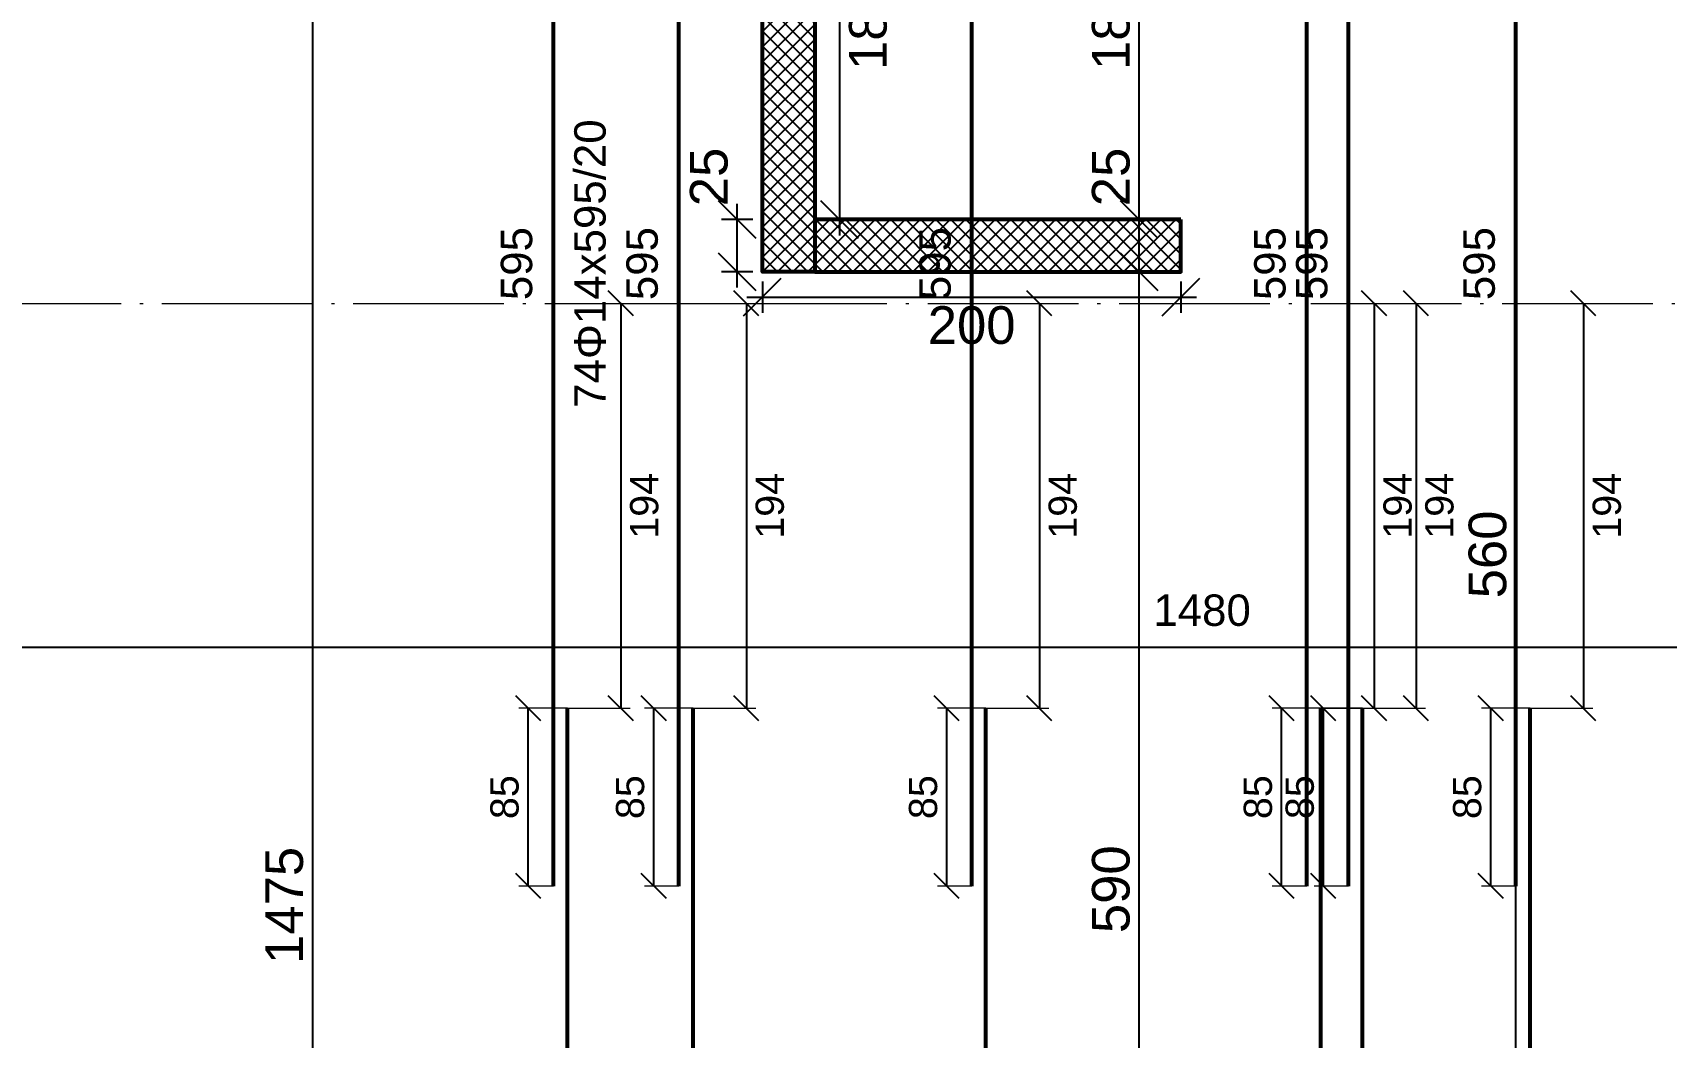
# Model space of a CAD drawing. Header units: millimetres. Extents: x -404 to 6018, y -5139 to 7890.
# Drawn here: x 4116 to 4897, y -3861 to -3381 of the extents above; entities that cross this region are included whole.
import ezdxf
from ezdxf.enums import TextEntityAlignment as Align

# ---------------------------------------------------------------- set-up
doc = ezdxf.new("R2010")
doc.units = ezdxf.units.MM
doc.linetypes.add('ZWCAD_ISO04W100', pattern=[30.5, 24, -3, 0.5, -3])
doc.layers.add('AXIS LINES', color=255, linetype='ZWCAD_ISO04W100', lineweight=13)
doc.layers.add('WALL', color=10, linetype='Continuous', lineweight=53)
for name, color, linetype in [('FW_DIM', 7, 'Continuous'), ('FW_WALL_HATCH', 8, 'Continuous'), ('REB_TOP_MESH_Y', 5, 'Continuous'), ('REB_TOP_MESH_Y_AXDIM', 5, 'Continuous'), ('REB_TOP_MESH_Y_LAP', 5, 'Continuous'), ('REB_TOP_MESH_Y_RANGE', 5, 'Continuous'), ('REB_TOP_MESH_Y_TEXT', 5, 'Continuous')]:
    doc.layers.add(name, color=color, linetype=linetype)
doc.styles.add('REBAR_TXT', font='arial.ttf')
doc.styles.get("Standard").update_dxf_attribs({"font": 'arial.ttf'})
doc.dimstyles.new('FW_DIM', dxfattribs={"dimtxt": 18, "dimasz": 9, "dimexe": 7.5, "dimexo": 4.5, "dimgap": 4.5, "dimtad": 1, "dimdec": 0, "dimtxsty": 'Standard', "dimtsz": 9, "dimcen": 2.5, "dimdle": 7.5, "dimclrd": 256, "dimclre": 256, "dimclrt": 7, "dimazin": 3, "dimtfac": 1, "dimtmove": 2, "dimatfit": 3})
doc.dimstyles.new('REBAR LAP', dxfattribs={"dimtxt": 13.5, "dimasz": 2.5, "dimexe": 4.5, "dimexo": 0, "dimgap": 4.5, "dimtad": 1, "dimdec": 0, "dimtxsty": 'Standard', "dimtsz": 6, "dimcen": 2.5, "dimclrd": 6, "dimclre": 6, "dimclrt": 7, "dimazin": 3, "dimtfac": 1, "dimtmove": 2, "dimatfit": 3, "dimlwd": 25, "dimlwe": 18})
doc.dimstyles.new('REBAR M-200', dxfattribs={"dimtxt": 15, "dimasz": 15, "dimexe": 25, "dimexo": 12.5, "dimgap": 10, "dimtad": 1, "dimdec": 0, "dimtxsty": 'Standard', "dimblk": 'NONE', "dimcen": 50, "dimse1": 1, "dimse2": 1, "dimclrd": 6, "dimclre": 6, "dimclrt": 7, "dimazin": 3, "dimtfac": 1, "dimtmove": 2, "dimatfit": 3, "dimldrblk": 'NONE', "dimlwd": 53})
doc.dimstyles.new('REBAR RANGE', dxfattribs={"dimtxt": 15, "dimasz": 2.5, "dimexe": 0, "dimexo": 0, "dimgap": 10, "dimtad": 1, "dimdec": 0, "dimtxsty": 'Standard', "dimtsz": 7.5, "dimcen": 2.5, "dimse1": 1, "dimse2": 1, "dimclrd": 6, "dimclre": 6, "dimclrt": 7, "dimazin": 3, "dimtfac": 1, "dimtmove": 2, "dimatfit": 3, "dimlwd": 25})

# ---------------------------------------------------------------- blocks, each defined once
blk = doc.blocks.new('*D1498')
at = {"color": 6, "lineweight": 53}
blk.add_line((4371.74, -4270.61), (4371.74, -3703.61), dxfattribs=at)
at = {"layer": 'Defpoints'}
for p in [(4371.74, -3703.61), (4371.74, -4270.61), (4371.74, -4270.61)]:
    blk.add_point(p, dxfattribs=at)
at = {"layer": 'REB_TOP_MESH_Y', "color": 7, "insert": (4354.24, -3987.11), "char_height": 15, "attachment_point": 5, "rotation": 90}
blk.add_mtext('567', dxfattribs=at)
blk = doc.blocks.new('_NONE')
blk = doc.blocks.new('*D1499')
at = {"color": 6, "lineweight": 53}
blk.add_line((4364.99, -3788.61), (4364.99, -3193.61), dxfattribs=at)
at = {"layer": 'Defpoints'}
for p in [(4364.99, -3193.61), (4364.99, -3788.61), (4364.99, -3788.61)]:
    blk.add_point(p, dxfattribs=at)
at = {"layer": 'REB_TOP_MESH_Y', "color": 7, "insert": (4347.49, -3491.11), "char_height": 15, "attachment_point": 5, "rotation": 90}
blk.add_mtext('595', dxfattribs=at)
blk = doc.blocks.new('_Oblique')
at = {"color": 0, "linetype": 'ByBlock', "lineweight": -2}
blk.add_line((-0.5, -0.5), (0.5, 0.5), dxfattribs=at)
blk = doc.blocks.new('*D1503')
at = {"color": 6, "lineweight": 18}
for p, q in [((4371.74, -3703.61), (4348.49, -3703.61)), ((4364.99, -3788.61), (4348.49, -3788.61))]:
    blk.add_line(p, q, dxfattribs=at)
at = {"color": 6, "lineweight": 25}
blk.add_line((4352.99, -3788.61), (4352.99, -3703.61), dxfattribs=at)
at = {"layer": 'Defpoints'}
for p in [(4371.74, -3703.61), (4352.99, -3788.61), (4364.99, -3788.61)]:
    blk.add_point(p, dxfattribs=at)
at = {"layer": 'REB_TOP_MESH_Y_LAP', "color": 6, "xscale": 12, "yscale": 12, "rotation": 90}
for p in [(4352.99, -3703.61), (4352.99, -3788.61)]:
    blk.add_blockref('_OBLIQUE', p, dxfattribs=at)
at = {"layer": 'REB_TOP_MESH_Y_LAP', "color": 7, "insert": (4341.74, -3746.11), "char_height": 13.5, "attachment_point": 5, "rotation": 90}
blk.add_mtext('85', dxfattribs=at)
blk = doc.blocks.new('*D1504')
at = {"color": 6, "lineweight": 18}
for p, q in [((4371.74, -3510.11), (4401.74, -3510.11)), ((4371.74, -3703.61), (4401.74, -3703.61))]:
    blk.add_line(p, q, dxfattribs=at)
at = {"color": 6, "lineweight": 25}
blk.add_line((4397.24, -3510.11), (4397.24, -3703.61), dxfattribs=at)
at = {"layer": 'Defpoints'}
for p in [(4371.74, -3510.11), (4397.24, -3510.11), (4371.74, -3703.61)]:
    blk.add_point(p, dxfattribs=at)
at = {"layer": 'REB_TOP_MESH_Y_AXDIM', "color": 6, "xscale": 12, "yscale": 12, "rotation": 90}
for p in [(4397.24, -3510.11), (4397.24, -3703.61)]:
    blk.add_blockref('_OBLIQUE', p, dxfattribs=at)
at = {"layer": 'REB_TOP_MESH_Y_AXDIM', "color": 7, "insert": (4408.49, -3606.86), "char_height": 13.5, "attachment_point": 5, "rotation": 90}
blk.add_mtext('194', dxfattribs=at)
blk = doc.blocks.new('*D1534')
at = {"color": 6, "lineweight": 53}
blk.add_line((4831.74, -4269.61), (4831.74, -3703.61), dxfattribs=at)
at = {"layer": 'Defpoints'}
for p in [(4831.74, -3703.61), (4831.74, -4269.61), (4831.74, -4269.61)]:
    blk.add_point(p, dxfattribs=at)
at = {"layer": 'REB_TOP_MESH_Y', "color": 7, "insert": (4814.24, -3986.61), "char_height": 15, "attachment_point": 5, "rotation": 90}
blk.add_mtext('566', dxfattribs=at)
blk = doc.blocks.new('*D1535')
at = {"color": 6, "lineweight": 53}
blk.add_line((4824.99, -3788.61), (4824.99, -3193.61), dxfattribs=at)
at = {"layer": 'Defpoints'}
for p in [(4824.99, -3193.61), (4824.99, -3788.61), (4824.99, -3788.61)]:
    blk.add_point(p, dxfattribs=at)
at = {"layer": 'REB_TOP_MESH_Y', "color": 7, "insert": (4807.49, -3491.11), "char_height": 15, "attachment_point": 5, "rotation": 90}
blk.add_mtext('595', dxfattribs=at)
blk = doc.blocks.new('*D1542')
at = {"color": 6, "lineweight": 18}
for p, q in [((4831.74, -3703.61), (4808.49, -3703.61)), ((4824.99, -3788.61), (4808.49, -3788.61))]:
    blk.add_line(p, q, dxfattribs=at)
at = {"color": 6, "lineweight": 25}
blk.add_line((4812.99, -3788.61), (4812.99, -3703.61), dxfattribs=at)
at = {"layer": 'Defpoints'}
for p in [(4831.74, -3703.61), (4812.99, -3788.61), (4824.99, -3788.61)]:
    blk.add_point(p, dxfattribs=at)
at = {"layer": 'REB_TOP_MESH_Y_LAP', "color": 6, "xscale": 12, "yscale": 12, "rotation": 90}
for p in [(4812.99, -3703.61), (4812.99, -3788.61)]:
    blk.add_blockref('_OBLIQUE', p, dxfattribs=at)
at = {"layer": 'REB_TOP_MESH_Y_LAP', "color": 7, "insert": (4801.74, -3746.11), "char_height": 13.5, "attachment_point": 5, "rotation": 90}
blk.add_mtext('85', dxfattribs=at)
blk = doc.blocks.new('*D1543')
at = {"color": 6, "lineweight": 18}
for p, q in [((4831.74, -3510.11), (4861.74, -3510.11)), ((4831.74, -3703.61), (4861.74, -3703.61))]:
    blk.add_line(p, q, dxfattribs=at)
at = {"color": 6, "lineweight": 25}
blk.add_line((4857.24, -3510.11), (4857.24, -3703.61), dxfattribs=at)
at = {"layer": 'Defpoints'}
for p in [(4831.74, -3510.11), (4857.24, -3510.11), (4831.74, -3703.61)]:
    blk.add_point(p, dxfattribs=at)
at = {"layer": 'REB_TOP_MESH_Y_AXDIM', "color": 6, "xscale": 12, "yscale": 12, "rotation": 90}
for p in [(4857.24, -3510.11), (4857.24, -3703.61)]:
    blk.add_blockref('_OBLIQUE', p, dxfattribs=at)
at = {"layer": 'REB_TOP_MESH_Y_AXDIM', "color": 7, "insert": (4868.49, -3606.86), "char_height": 13.5, "attachment_point": 5, "rotation": 90}
blk.add_mtext('194', dxfattribs=at)
blk = doc.blocks.new('*D1560')
at = {"color": 6, "lineweight": 53}
blk.add_line((4731.74, -4211.61), (4731.74, -3703.61), dxfattribs=at)
at = {"layer": 'Defpoints'}
for p in [(4731.74, -3703.61), (4731.74, -4211.61), (4731.74, -4211.61)]:
    blk.add_point(p, dxfattribs=at)
at = {"layer": 'REB_TOP_MESH_Y', "color": 7, "insert": (4714.24, -3957.61), "char_height": 15, "attachment_point": 5, "rotation": 90}
blk.add_mtext('508', dxfattribs=at)
blk = doc.blocks.new('*D1561')
at = {"color": 6, "lineweight": 53}
blk.add_line((4724.99, -3788.61), (4724.99, -3193.61), dxfattribs=at)
at = {"layer": 'Defpoints'}
for p in [(4724.99, -3193.61), (4724.99, -3788.61), (4724.99, -3788.61)]:
    blk.add_point(p, dxfattribs=at)
at = {"layer": 'REB_TOP_MESH_Y', "color": 7, "insert": (4707.49, -3491.11), "char_height": 15, "attachment_point": 5, "rotation": 90}
blk.add_mtext('595', dxfattribs=at)
blk = doc.blocks.new('*D1568')
at = {"color": 6, "lineweight": 18}
for p, q in [((4731.74, -3703.61), (4708.49, -3703.61)), ((4724.99, -3788.61), (4708.49, -3788.61))]:
    blk.add_line(p, q, dxfattribs=at)
at = {"color": 6, "lineweight": 25}
blk.add_line((4712.99, -3788.61), (4712.99, -3703.61), dxfattribs=at)
at = {"layer": 'Defpoints'}
for p in [(4731.74, -3703.61), (4712.99, -3788.61), (4724.99, -3788.61)]:
    blk.add_point(p, dxfattribs=at)
at = {"layer": 'REB_TOP_MESH_Y_LAP', "color": 6, "xscale": 12, "yscale": 12, "rotation": 90}
for p in [(4712.99, -3703.61), (4712.99, -3788.61)]:
    blk.add_blockref('_OBLIQUE', p, dxfattribs=at)
at = {"layer": 'REB_TOP_MESH_Y_LAP', "color": 7, "insert": (4701.74, -3746.11), "char_height": 13.5, "attachment_point": 5, "rotation": 90}
blk.add_mtext('85', dxfattribs=at)
blk = doc.blocks.new('*D1569')
at = {"color": 6, "lineweight": 18}
for p, q in [((4731.74, -3510.11), (4761.74, -3510.11)), ((4731.74, -3703.61), (4761.74, -3703.61))]:
    blk.add_line(p, q, dxfattribs=at)
at = {"color": 6, "lineweight": 25}
blk.add_line((4757.24, -3510.11), (4757.24, -3703.61), dxfattribs=at)
at = {"layer": 'Defpoints'}
for p in [(4731.74, -3510.11), (4757.24, -3510.11), (4731.74, -3703.61)]:
    blk.add_point(p, dxfattribs=at)
at = {"layer": 'REB_TOP_MESH_Y_AXDIM', "color": 6, "xscale": 12, "yscale": 12, "rotation": 90}
for p in [(4757.24, -3510.11), (4757.24, -3703.61)]:
    blk.add_blockref('_OBLIQUE', p, dxfattribs=at)
at = {"layer": 'REB_TOP_MESH_Y_AXDIM', "color": 7, "insert": (4768.49, -3606.86), "char_height": 13.5, "attachment_point": 5, "rotation": 90}
blk.add_mtext('194', dxfattribs=at)
blk = doc.blocks.new('*D1579')
at = {"color": 6, "lineweight": 53}
blk.add_line((4431.74, -4270.61), (4431.74, -3703.61), dxfattribs=at)
at = {"layer": 'Defpoints'}
for p in [(4431.74, -3703.61), (4431.74, -4270.61), (4431.74, -4270.61)]:
    blk.add_point(p, dxfattribs=at)
at = {"layer": 'REB_TOP_MESH_Y', "color": 7, "insert": (4414.24, -3987.11), "char_height": 15, "attachment_point": 5, "rotation": 90}
blk.add_mtext('567', dxfattribs=at)
blk = doc.blocks.new('*D1580')
at = {"color": 6, "lineweight": 53}
blk.add_line((4424.99, -3788.61), (4424.99, -3193.61), dxfattribs=at)
at = {"layer": 'Defpoints'}
for p in [(4424.99, -3193.61), (4424.99, -3788.61), (4424.99, -3788.61)]:
    blk.add_point(p, dxfattribs=at)
at = {"layer": 'REB_TOP_MESH_Y', "color": 7, "insert": (4407.49, -3491.11), "char_height": 15, "attachment_point": 5, "rotation": 90}
blk.add_mtext('595', dxfattribs=at)
blk = doc.blocks.new('*D1584')
at = {"color": 6, "lineweight": 18}
for p, q in [((4431.74, -3703.61), (4408.49, -3703.61)), ((4424.99, -3788.61), (4408.49, -3788.61))]:
    blk.add_line(p, q, dxfattribs=at)
at = {"color": 6, "lineweight": 25}
blk.add_line((4412.99, -3788.61), (4412.99, -3703.61), dxfattribs=at)
at = {"layer": 'Defpoints'}
for p in [(4431.74, -3703.61), (4412.99, -3788.61), (4424.99, -3788.61)]:
    blk.add_point(p, dxfattribs=at)
at = {"layer": 'REB_TOP_MESH_Y_LAP', "color": 6, "xscale": 12, "yscale": 12, "rotation": 90}
for p in [(4412.99, -3703.61), (4412.99, -3788.61)]:
    blk.add_blockref('_OBLIQUE', p, dxfattribs=at)
at = {"layer": 'REB_TOP_MESH_Y_LAP', "color": 7, "insert": (4401.74, -3746.11), "char_height": 13.5, "attachment_point": 5, "rotation": 90}
blk.add_mtext('85', dxfattribs=at)
blk = doc.blocks.new('*D1585')
at = {"color": 6, "lineweight": 18}
for p, q in [((4431.74, -3510.11), (4461.74, -3510.11)), ((4431.74, -3703.61), (4461.74, -3703.61))]:
    blk.add_line(p, q, dxfattribs=at)
at = {"color": 6, "lineweight": 25}
blk.add_line((4457.24, -3510.11), (4457.24, -3703.61), dxfattribs=at)
at = {"layer": 'Defpoints'}
for p in [(4431.74, -3510.11), (4457.24, -3510.11), (4431.74, -3703.61)]:
    blk.add_point(p, dxfattribs=at)
at = {"layer": 'REB_TOP_MESH_Y_AXDIM', "color": 6, "xscale": 12, "yscale": 12, "rotation": 90}
for p in [(4457.24, -3510.11), (4457.24, -3703.61)]:
    blk.add_blockref('_OBLIQUE', p, dxfattribs=at)
at = {"layer": 'REB_TOP_MESH_Y_AXDIM', "color": 7, "insert": (4468.49, -3606.86), "char_height": 13.5, "attachment_point": 5, "rotation": 90}
blk.add_mtext('194', dxfattribs=at)
blk = doc.blocks.new('*D1589')
at = {"color": 6, "lineweight": 53}
blk.add_line((4571.74, -4270.61), (4571.74, -3703.61), dxfattribs=at)
at = {"layer": 'Defpoints'}
for p in [(4571.74, -3703.61), (4571.74, -4270.61), (4571.74, -4270.61)]:
    blk.add_point(p, dxfattribs=at)
at = {"layer": 'REB_TOP_MESH_Y', "color": 7, "insert": (4554.24, -3987.11), "char_height": 15, "attachment_point": 5, "rotation": 90}
blk.add_mtext('567', dxfattribs=at)
blk = doc.blocks.new('*D1590')
at = {"color": 6, "lineweight": 53}
blk.add_line((4564.99, -3788.61), (4564.99, -3193.61), dxfattribs=at)
at = {"layer": 'Defpoints'}
for p in [(4564.99, -3193.61), (4564.99, -3788.61), (4564.99, -3788.61)]:
    blk.add_point(p, dxfattribs=at)
at = {"layer": 'REB_TOP_MESH_Y', "color": 7, "insert": (4547.49, -3491.11), "char_height": 15, "attachment_point": 5, "rotation": 90}
blk.add_mtext('595', dxfattribs=at)
blk = doc.blocks.new('*D1597')
at = {"color": 6, "lineweight": 18}
for p, q in [((4571.74, -3703.61), (4548.49, -3703.61)), ((4564.99, -3788.61), (4548.49, -3788.61))]:
    blk.add_line(p, q, dxfattribs=at)
at = {"color": 6, "lineweight": 25}
blk.add_line((4552.99, -3788.61), (4552.99, -3703.61), dxfattribs=at)
at = {"layer": 'Defpoints'}
for p in [(4571.74, -3703.61), (4552.99, -3788.61), (4564.99, -3788.61)]:
    blk.add_point(p, dxfattribs=at)
at = {"layer": 'REB_TOP_MESH_Y_LAP', "color": 6, "xscale": 12, "yscale": 12, "rotation": 90}
for p in [(4552.99, -3703.61), (4552.99, -3788.61)]:
    blk.add_blockref('_OBLIQUE', p, dxfattribs=at)
at = {"layer": 'REB_TOP_MESH_Y_LAP', "color": 7, "insert": (4541.74, -3746.11), "char_height": 13.5, "attachment_point": 5, "rotation": 90}
blk.add_mtext('85', dxfattribs=at)
blk = doc.blocks.new('*D1598')
at = {"color": 6, "lineweight": 18}
for p, q in [((4571.74, -3510.11), (4601.74, -3510.11)), ((4571.74, -3703.61), (4601.74, -3703.61))]:
    blk.add_line(p, q, dxfattribs=at)
at = {"color": 6, "lineweight": 25}
blk.add_line((4597.24, -3510.11), (4597.24, -3703.61), dxfattribs=at)
at = {"layer": 'Defpoints'}
for p in [(4571.74, -3510.11), (4597.24, -3510.11), (4571.74, -3703.61)]:
    blk.add_point(p, dxfattribs=at)
at = {"layer": 'REB_TOP_MESH_Y_AXDIM', "color": 6, "xscale": 12, "yscale": 12, "rotation": 90}
for p in [(4597.24, -3510.11), (4597.24, -3703.61)]:
    blk.add_blockref('_OBLIQUE', p, dxfattribs=at)
at = {"layer": 'REB_TOP_MESH_Y_AXDIM', "color": 7, "insert": (4608.49, -3606.86), "char_height": 13.5, "attachment_point": 5, "rotation": 90}
blk.add_mtext('194', dxfattribs=at)
blk = doc.blocks.new('*D1608')
at = {"color": 6, "lineweight": 53}
blk.add_line((4751.74, -4269.61), (4751.74, -3703.61), dxfattribs=at)
at = {"layer": 'Defpoints'}
for p in [(4751.74, -3703.61), (4751.74, -4269.61), (4751.74, -4269.61)]:
    blk.add_point(p, dxfattribs=at)
at = {"layer": 'REB_TOP_MESH_Y', "color": 7, "insert": (4734.24, -3986.61), "char_height": 15, "attachment_point": 5, "rotation": 90}
blk.add_mtext('566', dxfattribs=at)
blk = doc.blocks.new('*D1609')
at = {"color": 6, "lineweight": 53}
blk.add_line((4744.99, -3788.61), (4744.99, -3193.61), dxfattribs=at)
at = {"layer": 'Defpoints'}
for p in [(4744.99, -3193.61), (4744.99, -3788.61), (4744.99, -3788.61)]:
    blk.add_point(p, dxfattribs=at)
at = {"layer": 'REB_TOP_MESH_Y', "color": 7, "insert": (4727.49, -3491.11), "char_height": 15, "attachment_point": 5, "rotation": 90}
blk.add_mtext('595', dxfattribs=at)
blk = doc.blocks.new('*D1616')
at = {"color": 6, "lineweight": 18}
for p, q in [((4751.74, -3703.61), (4728.49, -3703.61)), ((4744.99, -3788.61), (4728.49, -3788.61))]:
    blk.add_line(p, q, dxfattribs=at)
at = {"color": 6, "lineweight": 25}
blk.add_line((4732.99, -3788.61), (4732.99, -3703.61), dxfattribs=at)
at = {"layer": 'Defpoints'}
for p in [(4751.74, -3703.61), (4732.99, -3788.61), (4744.99, -3788.61)]:
    blk.add_point(p, dxfattribs=at)
at = {"layer": 'REB_TOP_MESH_Y_LAP', "color": 6, "xscale": 12, "yscale": 12, "rotation": 90}
for p in [(4732.99, -3703.61), (4732.99, -3788.61)]:
    blk.add_blockref('_OBLIQUE', p, dxfattribs=at)
at = {"layer": 'REB_TOP_MESH_Y_LAP', "color": 7, "insert": (4721.74, -3746.11), "char_height": 13.5, "attachment_point": 5, "rotation": 90}
blk.add_mtext('85', dxfattribs=at)
blk = doc.blocks.new('*D1617')
at = {"color": 6, "lineweight": 18}
for p, q in [((4751.74, -3510.11), (4781.74, -3510.11)), ((4751.74, -3703.61), (4781.74, -3703.61))]:
    blk.add_line(p, q, dxfattribs=at)
at = {"color": 6, "lineweight": 25}
blk.add_line((4777.24, -3510.11), (4777.24, -3703.61), dxfattribs=at)
at = {"layer": 'Defpoints'}
for p in [(4751.74, -3510.11), (4777.24, -3510.11), (4751.74, -3703.61)]:
    blk.add_point(p, dxfattribs=at)
at = {"layer": 'REB_TOP_MESH_Y_AXDIM', "color": 6, "xscale": 12, "yscale": 12, "rotation": 90}
for p in [(4777.24, -3510.11), (4777.24, -3703.61)]:
    blk.add_blockref('_OBLIQUE', p, dxfattribs=at)
at = {"layer": 'REB_TOP_MESH_Y_AXDIM', "color": 7, "insert": (4788.49, -3606.86), "char_height": 13.5, "attachment_point": 5, "rotation": 90}
blk.add_mtext('194', dxfattribs=at)
blk = doc.blocks.new('*D1658')
at = {"color": 6, "lineweight": 25}
blk.add_line((3934.99, -3674.36), (5414.99, -3674.36), dxfattribs=at)
at = {"layer": 'Defpoints'}
for p in [(3934.99, -3674.36), (3934.99, -3674.36), (5414.99, -3674.36)]:
    blk.add_point(p, dxfattribs=at)
at = {"layer": 'REB_TOP_MESH_Y_RANGE', "color": 6, "xscale": 15, "yscale": 15}
for p in [(3934.99, -3674.36), (5414.99, -3674.36)]:
    blk.add_blockref('_OBLIQUE', p, dxfattribs=at)
at = {"layer": 'REB_TOP_MESH_Y_RANGE', "color": 7, "insert": (4674.99, -3656.86), "char_height": 15, "attachment_point": 5}
blk.add_mtext('1480', dxfattribs=at)
blk = doc.blocks.new('*D1694')
for p, q in [((4452.89, -3502.61), (4452.89, -3462.61)), ((4460.39, -3470.11), (4445.39, -3470.11)), ((4460.39, -3495.11), (4445.39, -3495.11))]:
    blk.add_line(p, q)
at = {"layer": 'Defpoints'}
for p in [(4464.89, -3470.11), (4452.89, -3495.11), (4464.89, -3495.11)]:
    blk.add_point(p, dxfattribs=at)
at = {"layer": 'FW_DIM', "xscale": 18, "yscale": 18, "rotation": 90}
for p in [(4452.89, -3470.11), (4452.89, -3495.11)]:
    blk.add_blockref('_OBLIQUE', p, dxfattribs=at)
at = {"layer": 'FW_DIM', "color": 7, "insert": (4439.39, -3449.71), "char_height": 18, "attachment_point": 5, "rotation": 90}
blk.add_mtext('25', dxfattribs=at)
blk = doc.blocks.new('*D1695')
for p, q in [((4464.89, -3499.61), (4464.89, -3514.61)), ((4664.89, -3499.61), (4664.89, -3514.61)), ((4457.39, -3507.11), (4672.39, -3507.11))]:
    blk.add_line(p, q)
at = {"layer": 'Defpoints'}
for p in [(4464.89, -3495.11), (4664.89, -3495.11), (4464.89, -3507.11)]:
    blk.add_point(p, dxfattribs=at)
at = {"layer": 'FW_DIM', "xscale": 18, "yscale": 18}
for p in [(4464.89, -3507.11), (4664.89, -3507.11)]:
    blk.add_blockref('_OBLIQUE', p, dxfattribs=at)
at = {"layer": 'FW_DIM', "color": 7, "insert": (4564.89, -3520.61), "char_height": 18, "attachment_point": 5}
blk.add_mtext('200', dxfattribs=at)
blk = doc.blocks.new('*D1697')
for p, q in [((4501.89, -3477.61), (4501.89, -3277.61)), ((4494.39, -3285.11), (4509.39, -3285.11)), ((4494.39, -3470.11), (4509.39, -3470.11))]:
    blk.add_line(p, q)
at = {"layer": 'Defpoints'}
for p in [(4489.89, -3285.11), (4489.89, -3470.11), (4501.89, -3470.11)]:
    blk.add_point(p, dxfattribs=at)
at = {"layer": 'FW_DIM', "xscale": 18, "yscale": 18, "rotation": 90}
for p in [(4501.89, -3285.11), (4501.89, -3470.11)]:
    blk.add_blockref('_OBLIQUE', p, dxfattribs=at)
at = {"layer": 'FW_DIM', "color": 7, "insert": (4515.39, -3377.61), "char_height": 18, "attachment_point": 5, "rotation": 90}
blk.add_mtext('185', dxfattribs=at)

msp = doc.modelspace()

# ---------------------------------------------------------------- hatches: boundary and pattern name
at = {"layer": 'FW_WALL_HATCH'}
h = msp.add_hatch(dxfattribs=at)
h.set_pattern_fill('ANSI37', scale=1.6)
h.paths.add_polyline_path([(4664.89, -3495.11), (4489.89, -3495.11), (4464.89, -3495.11), (4464.89, -3030.11), (4489.89, -3030.11), (4489.89, -3260.11), (4664.89, -3260.11), (4664.89, -3285.11), (4489.89, -3285.11), (4489.89, -3470.11), (4664.89, -3470.11), (4664.89, -3495.11)])

# ---------------------------------------------------------------- linework, layer by layer
at = {"layer": 'AXIS LINES', "color": 0, "ltscale": 3}
for points in [[(4249.99, -1450.07), (4249.99, -4990.18)], [(4644.99, -1450.07), (4644.99, -4990.18)], [(4824.99, -1450.07), (4824.99, -4990.18)], [(3537.41, -3510.11), (5952.4, -3510.11)]]:
    msp.add_lwpolyline(points, dxfattribs=at)
at = {"layer": 'WALL', "ltscale": 0.08}
for points in [[(4464.89, -3030.11), (4489.89, -3030.11), (4489.89, -3495.11), (4464.89, -3495.11)], [(4664.89, -3470.11), (4489.89, -3470.11), (4489.89, -3495.11), (4664.89, -3495.11)]]:
    msp.add_lwpolyline(points, close=True, dxfattribs=at)

# ---------------------------------------------------------------- texts
at = {"layer": 'REB_TOP_MESH_Y_TEXT', "color": 7, "style": 'REBAR_TXT'}
msp.add_text('74Φ14x595/20', height=15, rotation=90, dxfattribs=at).set_placement((4374.99, -3491.11), align=Align.TOP_CENTER)

# ---------------------------------------------------------------- dimensions: what is measured, and where the dimension line sits
at = {"layer": 'FW_DIM'}
for base, p1, p2, location, text in [((4249.99, -4535.11), (4249.99, -4535.11), (4249.99, -3060.55), (4236.49, -3797.83), '1475'), ((4644.99, -3470.11), (4644.99, -3470.11), (4644.99, -3285.11), (4631.49, -3377.61), '185'), ((4824.99, -3910.11), (4824.99, -3910.11), (4824.99, -3350.11), (4811.49, -3630.11), '560'), ((4644.99, -3495.11), (4644.99, -3495.11), (4644.99, -3470.11), (4631.49, -3449.71), '25'), ((4644.99, -4085.11), (4644.99, -4085.11), (4644.99, -3495.11), (4631.49, -3790.11), '590')]:
    msp.add_linear_dim(base=base, p1=p1, p2=p2, angle=90, location=location, text=text, dimstyle='FW_DIM', override={"dimtmove": 2}, dxfattribs=at).render()
for base, p1, p2, text, picture, middle in [((4501.89, -3470.11), (4489.89, -3470.11), (4489.89, -3285.11), '185', '*D1697', (4515.39, -3377.61)), ((4452.89, -3495.11), (4464.89, -3495.11), (4464.89, -3470.11), '25', '*D1694', (4439.39, -3449.71))]:
    dim = msp.add_linear_dim(base=base, p1=p1, p2=p2, angle=90, text=text, dimstyle='FW_DIM', override={"dimtmove": 2}, dxfattribs=at)
    dim.commit()
    dim.dimension.update_dxf_attribs({"geometry": picture, "text_midpoint": middle, "dimtype": 160})
dim = msp.add_linear_dim(base=(4464.89, -3507.11), p1=(4464.89, -3495.11), p2=(4664.89, -3495.11), text='200', dimstyle='FW_DIM', override={"dimtmove": 2}, dxfattribs=at)
dim.commit()
dim.dimension.update_dxf_attribs({"geometry": '*D1695', "text_midpoint": (4564.89, -3520.61), "dimtype": 160})
at = {"layer": 'REB_TOP_MESH_Y'}
for base, p1, p2, picture, middle in [((4364.99, -3788.61), (4364.99, -3788.61), (4364.99, -3193.61), '*D1499', (4347.49, -3491.11)), ((4424.99, -3788.61), (4424.99, -3788.61), (4424.99, -3193.61), '*D1580', (4407.49, -3491.11)), ((4564.99, -3788.61), (4564.99, -3788.61), (4564.99, -3193.61), '*D1590', (4547.49, -3491.11)), ((4724.99, -3788.61), (4724.99, -3788.61), (4724.99, -3193.61), '*D1561', (4707.49, -3491.11)), ((4744.99, -3788.61), (4744.99, -3788.61), (4744.99, -3193.61), '*D1609', (4727.49, -3491.11)), ((4824.99, -3788.61), (4824.99, -3788.61), (4824.99, -3193.61), '*D1535', (4807.49, -3491.11)), ((4371.74, -4270.61), (4371.74, -4270.61), (4371.74, -3703.61), '*D1498', (4354.24, -3987.11)), ((4431.74, -4270.61), (4431.74, -4270.61), (4431.74, -3703.61), '*D1579', (4414.24, -3987.11)), ((4571.74, -4270.61), (4571.74, -4270.61), (4571.74, -3703.61), '*D1589', (4554.24, -3987.11)), ((4731.74, -4211.61), (4731.74, -4211.61), (4731.74, -3703.61), '*D1560', (4714.24, -3957.61)), ((4751.74, -4269.61), (4751.74, -4269.61), (4751.74, -3703.61), '*D1608', (4734.24, -3986.61)), ((4831.74, -4269.61), (4831.74, -4269.61), (4831.74, -3703.61), '*D1534', (4814.24, -3986.61))]:
    dim = msp.add_linear_dim(base=base, p1=p1, p2=p2, angle=90, dimstyle='REBAR M-200', dxfattribs=at)
    dim.commit()
    dim.dimension.update_dxf_attribs({"geometry": picture, "text_midpoint": middle})
at = {"layer": 'REB_TOP_MESH_Y_AXDIM'}
for base, p1, p2, picture, middle in [((4397.23693601, -3510.11172782), (4371.73693601, -3510.11172782), (4371.73693601, -3703.61172782), '*D1504', (4408.48693601, -3606.86172782)), ((4457.23693601, -3510.11172782), (4431.73693601, -3510.11172782), (4431.73693601, -3703.61172782), '*D1585', (4468.48693601, -3606.86172782)), ((4597.23693601, -3510.11172782), (4571.73693601, -3510.11172782), (4571.73693601, -3703.61172782), '*D1598', (4608.48693601, -3606.86172782)), ((4757.23693601, -3510.11172782), (4731.73693601, -3510.11172782), (4731.73693601, -3703.61172782), '*D1569', (4768.48693601, -3606.86172782)), ((4777.23693601, -3510.11172782), (4751.73693601, -3510.11172782), (4751.73693601, -3703.61172782), '*D1617', (4788.48693601, -3606.86172782)), ((4857.23693601, -3510.11172782), (4831.73693601, -3510.11172782), (4831.73693601, -3703.61172782), '*D1543', (4868.48693601, -3606.86172782))]:
    dim = msp.add_linear_dim(base=base, p1=p1, p2=p2, angle=90, dimstyle='REBAR LAP', dxfattribs=at)
    dim.commit()
    dim.dimension.update_dxf_attribs({"geometry": picture, "text_midpoint": middle})
at = {"layer": 'REB_TOP_MESH_Y_LAP'}
for base, p1, p2, picture, middle in [((4352.99, -3788.61), (4364.99, -3788.61), (4371.74, -3703.61), '*D1503', (4341.74, -3746.11)), ((4412.99, -3788.61), (4424.99, -3788.61), (4431.74, -3703.61), '*D1584', (4401.74, -3746.11)), ((4552.99, -3788.61), (4564.99, -3788.61), (4571.74, -3703.61), '*D1597', (4541.74, -3746.11)), ((4712.99, -3788.61), (4724.99, -3788.61), (4731.74, -3703.61), '*D1568', (4701.74, -3746.11)), ((4732.99, -3788.61), (4744.99, -3788.61), (4751.74, -3703.61), '*D1616', (4721.74, -3746.11)), ((4812.99, -3788.61), (4824.99, -3788.61), (4831.74, -3703.61), '*D1542', (4801.74, -3746.11))]:
    dim = msp.add_linear_dim(base=base, p1=p1, p2=p2, angle=90, dimstyle='REBAR LAP', dxfattribs=at)
    dim.commit()
    dim.dimension.update_dxf_attribs({"geometry": picture, "text_midpoint": middle})
at = {"layer": 'REB_TOP_MESH_Y_RANGE'}
dim = msp.add_linear_dim(base=(3934.99, -3674.36), p1=(3934.99, -3674.36), p2=(5414.99, -3674.36), dimstyle='REBAR RANGE', dxfattribs=at)
dim.commit()
dim.dimension.update_dxf_attribs({"geometry": '*D1658', "text_midpoint": (4674.99, -3656.86)})

doc.saveas('drawing.dxf')
